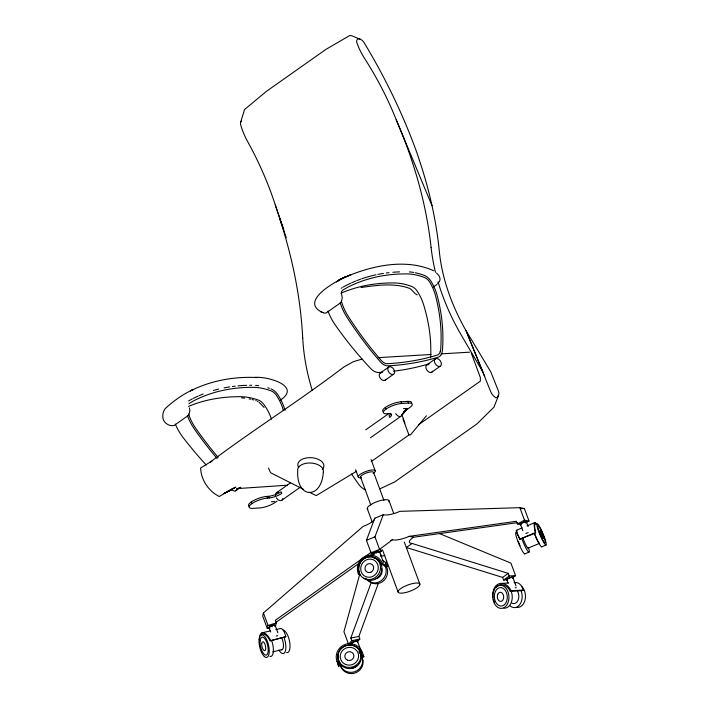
<?xml version="1.0" encoding="UTF-8"?>
<svg xmlns="http://www.w3.org/2000/svg" width="709" height="709" viewBox="0 0 709 709"><rect width="100%" height="100%" fill="white"/><g stroke="black" fill="none" stroke-linecap="round" stroke-linejoin="round"><path stroke-width="1.06" d="M341.242 302.318L342.261 297.877L341.561 293.96M188.824 415.031L189.932 410.564L189.347 407.817M525.449 522.914L529.003 521.035L524.376 508.539L519.865 507.671L399.867 511.349A14.109 4.006 -20.3 0 1 383.312 514.69L374.795 518.182A14.109 4.006 -20.3 0 1 363.026 526.486L263.429 612.975L262.676 616.006L267.302 628.511L269.367 627.873M275.571 625.958L276.315 622.919L275.34 620.295L371.374 552.125M283.813 230.071L275.314 205.061A251.837 166.473 58 0 0 247.406 141.126A52.953 35.007 58 0 1 240.856 125.44A5.211 3.439 58 0 1 240.661 122.187L244.534 109.567L266.265 91.461L325.972 49.364L349.767 35.521L351.761 35.742L361.785 39.988A8.366 5.424 51.7 0 1 364.134 42.717A443.444 287.402 51.7 0 1 416.954 152.931L419.001 159.091A382.957 248.203 51.7 0 1 432.011 205.681A385.625 249.922 51.7 0 1 439.314 251.287A164.754 106.775 51.7 0 0 465.937 330.5L490.593 391.412A9.908 6.913 66.7 0 0 495.875 397.731A6.257 4.36 66.7 0 0 497.514 397.031L498.87 394.027A5.592 3.908 66.7 0 0 498.365 390.898L490.867 372.012L465.955 330.5L484.752 376.444M359.809 574.024L343.936 631.692L348.553 644.197L351.788 640.67L359.835 639.048L358.869 636.425L378.234 583.658M354.199 641.627L351.788 640.67L350.813 638.047L371.321 582.178M385.448 564.001L386.582 560.899M375.424 552.763L372.934 554.801L371.055 552.852L366.429 540.355L374.795 518.182M378.615 552.471L381.451 551.31L379.572 549.36L374.946 536.855L383.312 514.69M498.578 395.436L493.916 407.214L476.856 423.991L394.656 481.96L379.918 488.82M240.661 122.178L241.406 121.044M523.189 522.48L524.483 520.167L519.865 507.671M437.683 283.529C441.937 280.17 439.81 275.695 436.46 273.045M261.346 634.998A12.035 5.078 69.3 0 1 270.173 640.803L285.833 636.717A13.436 4.733 84 0 0 280.073 628.626L275.801 629.619M285.833 636.717L270.173 640.803M426.393 415.802L410.476 434.892L408.925 434.98L371.224 461.559M407.232 408.854L401.932 415.146L406.798 408.428L403.492 408.623M357.256 641.867L359.835 639.048L349.493 643.772M407.4 408.659L402.136 414.251A4.635 3.04 54.8 0 1 399.601 416.493A4.635 3.04 54.8 0 1 395.719 413.604M520.991 524.625L517.384 523.924L516.409 521.301L409.12 536.35A14.109 4.006 -20.3 0 1 392.556 539.691L380.476 548.686L381.451 551.31L371.055 552.852L379.572 549.36L376.257 552.081L376.621 553.082M336.474 282.031L340.55 279.045L351.026 274.711C342.03 277.511 296.167 300.802 323.003 312.696M339.319 279.949L340.55 279.045L337.644 280.941L345.903 276.714L342.828 278.167C370.328 265.919 405.211 257.775 433.784 270.803M275.491 622.697L358.958 563.433M369.726 555.794L371.525 554.518A14.109 4.006 -20.3 0 1 373.067 554.181M340.825 302.672L326.043 313.015L324.297 313.139L320.353 311.561M188.417 415.385L174.104 425.48C169.584 426.712 163.469 422.972 162.937 418.071C162.45 414.827 163.15 411.38 165.091 408.703C173.457 401.019 183.055 394.044 193.486 389.436L190.411 390.881C210.874 380.591 234.13 376.382 256.933 377.543L254.886 377.463C266.079 375.956 302.628 385.705 280.055 400.363M433.367 287.012L436.948 284.486M380.396 372.934L388.984 366.89M384.872 380.378L393.451 374.325A4.351 2.854 54.8 0 0 392.352 367.679A4.351 2.854 54.8 0 0 387.85 369.814A4.351 2.854 54.8 0 0 393.451 374.325M235.654 490.841L240.803 487.207M427.04 364.754L435.627 358.71M431.586 372.322L440.174 366.269A4.431 2.898 54.8 0 0 439.048 359.507A4.431 2.898 54.8 0 0 434.475 361.687A4.431 2.898 54.8 0 0 440.174 366.269M276.794 492.525L290.203 483.068M365.764 429.796L389.011 413.409M277.113 501.077L275.358 502.318A11.814 3.359 -20.3 0 1 259.636 507.963L252.9 508.362A11.814 3.359 -20.3 0 1 251.775 503.718L251.163 502.052M403.421 412.026L409.554 407.71A11.814 3.359 -20.3 0 0 408.428 403.067L407.808 401.4L401.072 401.799A11.814 3.359 -20.3 0 0 387.531 406.097A11.814 3.359 -20.3 0 0 383.25 411.654M281.482 500.474L300.253 487.234M370.452 437.745L400.851 416.316M418.62 424.682L480.321 381.194L480.392 377.675L471.272 353.02M517.641 522.63L413.631 537.227A14.109 4.006 -20.3 0 0 412.097 543.466L406.372 547.499L502.592 577.401L503.567 580.024L507.741 579.776M502.592 577.401L508.318 573.368L509.558 577.826M512.288 577.924L515.558 575.619L510.932 563.114L439.553 533.629M496.043 587.655A12.035 8.792 76.9 0 1 510.276 591.368L511.136 590.757L523.26 590.039A13.436 8.871 -84.9 0 0 514.725 582.559M523.26 590.039L522.391 590.65L510.276 591.368M212.115 460.965L210.068 462.259C253.804 429.406 300.155 400.301 343.67 367.12L353.392 361.67L362.166 359.073M356.574 471.228L316.241 495.609L309.399 492.268M211.247 461.47L200.603 467.975C201.001 479.887 208.632 491.248 219.267 496.504L233.686 488.244L223.947 493.517M223.893 493.544L235.858 487.145L224.921 492.95L231.107 490.256M360.101 574.999L358.355 573.971L359.605 573.413A12.035 11.583 -75.8 0 1 365.897 557.611A12.035 11.583 -75.8 0 1 381.052 563.823L386.308 566.908L387.557 566.349A13.436 11.991 -50.2 0 0 382.222 560.083M381.052 563.823L382.302 563.265L387.557 566.349M516.374 530.314L522.205 527.877M527.062 525.848L534.843 522.595M516.976 530.669A13.436 1.365 60.4 0 0 519.821 539.141L535.357 532.654A13.436 2.313 74.1 0 1 536.465 524.084M519.821 539.141L535.685 532.955A12.035 2.074 74.1 0 1 535.853 524.226M528.09 548.137L539.549 543.342M524.784 553.906L529.011 552.143M541.72 546.834L545.957 545.061A11.583 1.604 67.3 0 0 540.719 528.746A11.583 1.604 67.3 0 0 537.927 529.277A11.583 1.604 67.3 0 0 545.957 545.061M366.429 540.355L374.946 536.855M390.668 540.471L392.556 539.691M339.336 662.818A12.035 11.034 -19.6 0 0 339.939 665.636L338.627 666.123L337.032 661.559L338.344 661.072A12.035 11.876 -18.5 0 1 345.531 645.775A12.035 11.876 -18.5 0 1 360.934 652.759L362.255 652.271L363.841 656.835L362.529 657.323A12.035 11.034 -19.6 0 0 361.147 654.779M261.94 632.845L270.475 630.859M272.788 651.828L281.996 649.683M384.836 555.501L380.813 556.308A14.109 4.006 -20.3 0 0 380.494 554.341M350.813 638.047L358.869 636.425M349.564 643.994L351.575 643.586M237.763 488.457L240.076 488.058L236.735 488.625L287.499 485.204M274.658 501.582L271.361 501.777M361.058 287.508C376.364 285.346 392.485 282.962 407.578 287.668C412.018 288.368 413.542 293.349 417.193 294.917M378.048 357.655L430.992 354.491M440.918 353.897L469.588 352.187M390.863 413.764A10.174 2.889 -20.3 0 1 389.064 415.704L389.684 417.371A10.174 2.889 -20.3 0 0 388.78 413.657L387.096 413.755A11.814 3.359 -20.3 0 1 385.971 409.111A11.814 3.359 -20.3 0 1 401.693 403.465L408.428 403.067M249.054 506.261A11.814 3.359 -20.3 0 1 253.335 500.705A11.814 3.359 -20.3 0 1 266.876 496.406L268.56 496.309A10.174 2.889 -20.3 0 0 281.136 491.789L281.757 493.455A10.174 2.889 -20.3 0 1 269.181 497.975L267.497 498.072A11.814 3.359 -20.3 0 0 251.775 503.718M502.114 583.365L508.654 582.975M514.105 582.647L516.276 582.523M521.071 508.637L524.376 508.539M241.583 397.846L244.57 398.139M409.12 536.35L413.631 537.227M249.089 398.875L250.605 399.194M252.12 399.557L253.636 399.956M412.097 543.466L508.318 573.368M255.763 400.585L256.357 400.824M264.085 407.453L260.194 403.412M303.567 489.361L270.661 472.779L268.463 468.082M257.535 401.409L258.103 401.746M259.193 402.526L259.707 402.96M351.54 474.082L358.657 484.309A9.908 5.894 44.3 0 0 365.241 489.724M482.634 371.534L461.196 335.002A182.027 117.978 51.7 0 1 438.029 281.73M360.252 39.03A4.644 3.013 51.7 0 0 357.478 39.208L356.787 40.316A5.211 3.377 51.7 0 0 357.141 43.453A52.953 34.324 51.7 0 0 364.612 58.492A251.837 163.221 51.7 0 1 396.242 119.812L401.356 132.096A383.87 248.788 51.7 0 1 431.099 247.592M396.234 119.812L432.011 205.69M526.619 522.462L528.152 526.601M520.503 524.5L522.799 530.695M512.979 577.729L516.037 585.997M506.882 579.918L508.025 583.02M401.072 401.799L401.693 403.465M402.464 416.28L404.954 423.007M403.049 419.108L408.925 434.98M385.35 407.445L385.971 409.111M389.055 500.829L393.619 513.174M404.281 541.986L419.888 584.172A11.583 3.288 -20.3 0 1 404.219 592.83A11.583 3.288 -20.3 0 1 402.863 587.256A11.583 3.288 -20.3 0 1 419.888 584.172M371.046 459.494L375.247 470.856M373.625 472.478L383.932 500.332M360.553 477.175L370.86 505.03M355.581 469.73L358.249 476.962M367.262 508.663L372.207 522.037M382.488 549.812L398.095 591.997M379.678 551.983L383.498 562.317M372.287 553.055L372.934 554.801M357.611 641.503L361.43 651.837A3.244 0.922 -20.3 0 0 361.253 651.651M268.56 496.309L269.181 497.975M266.876 496.406L267.497 498.072M275.172 625.506L277.848 632.738M272.176 626.721L271.813 625.719L268.046 625.48L263.429 612.975M269.19 627.926L270.714 632.065M360.934 652.759L362.529 657.323M338.344 661.072L339.939 665.636M275.314 205.061L286.232 237.71M407.808 401.4A11.814 3.359 -20.3 0 1 411.459 403.536M282.767 498.409A4.635 3.04 54.8 0 1 280.232 500.651A4.635 3.04 54.8 0 1 276.342 497.762M275.544 495.609A4.635 3.04 54.8 0 1 278.504 492.418M507.396 580.219A3.244 0.922 -20.3 0 1 509.709 577.924A3.244 0.922 -20.3 0 1 512.678 578.322M515.089 587.832A3.244 0.922 -20.3 0 1 516.285 587.752M494.545 602.464A13.436 9.811 76.9 0 1 493.367 599.176M493.021 597.457A13.436 9.811 76.9 0 1 498.932 583.782A13.436 9.811 76.9 0 1 511.136 590.757M511.286 591.59A11.583 8.109 86.6 0 1 503.895 608.171M521.611 586.263A11.583 8.109 86.6 0 1 525.13 599.646A11.583 8.109 86.6 0 1 517.1 607.383M521.195 590.996A11.583 8.109 86.6 0 1 519.617 604.795A11.583 8.109 86.6 0 1 509.771 605.619M517.402 591.146A7.533 5.273 86.6 0 1 518.049 600.293A7.533 5.273 86.6 0 1 512.04 603.173M520.893 524.855A3.244 0.922 -20.3 0 1 523.198 522.63A3.244 0.922 -20.3 0 1 526.503 522.755M525.883 533.469A3.244 0.922 -20.3 0 1 528.214 532.601M520.149 539.443A12.035 1.223 60.4 0 1 517.845 534.701M517.189 533.008A12.035 1.223 60.4 0 1 517.056 531.528M525.05 553.463A11.583 1.604 67.3 0 1 518.749 543.511A11.583 1.604 67.3 0 1 516.506 532.787M528.861 548.784A11.583 1.604 67.3 0 1 527.62 550.858A11.583 1.604 67.3 0 1 521.895 538.964M520.034 545.655A9.244 1.276 67.3 0 1 518.208 541.233M541.986 546.391A11.583 1.604 67.3 0 1 534.604 533.655M528.258 547.844A7.533 1.046 67.3 0 1 526.131 545.567A7.533 1.046 67.3 0 1 522.87 537.874M539.186 543.156A7.533 1.046 67.3 0 1 534.923 534.781M374.086 554.482A3.244 0.922 -20.3 0 1 376.408 552.178A3.244 0.922 -20.3 0 1 379.377 552.586M381.451 564.001A3.244 0.922 -20.3 0 1 380.662 564.32M358.355 573.971A13.436 12.93 -75.8 0 1 365.374 556.326A13.436 12.93 -75.8 0 1 382.302 563.265M373.67 557.85A11.583 10.821 -59.6 0 1 380.724 573.599A11.583 10.821 -59.6 0 1 363.894 578.234M386.121 566.03A11.583 10.821 -59.6 0 1 382.621 581.557A11.583 10.821 -59.6 0 1 367.652 579.537M384.695 565.188A11.583 10.821 -59.6 0 1 381.194 580.715A11.583 10.821 -59.6 0 1 366.225 578.704M381.699 568.423A7.533 7.028 -59.6 0 1 375.673 578.739M269.907 628.139A3.244 0.922 -20.3 0 1 269.943 626.8A3.244 0.922 -20.3 0 1 274.064 625.311A3.244 0.922 -20.3 0 1 274.746 626.384M276.156 636.026A3.244 0.922 -20.3 0 1 277.662 635.672M259.565 637.932A13.436 5.672 69.3 0 1 270.581 640.262M271.653 640.697A11.583 4.511 76.9 0 1 269.934 656.401M283.263 630.035A11.583 4.511 76.9 0 1 289.759 642.638A11.583 4.511 76.9 0 1 286.56 652.528M284.123 637.799A11.583 4.511 76.9 0 1 285.133 651.739A11.583 4.511 76.9 0 1 278.903 649.993M281.615 637.843A7.533 2.933 76.9 0 1 283.467 646.005A7.533 2.933 76.9 0 1 281.216 649.701M352.081 644.029A3.244 0.922 -20.3 0 1 354.261 641.751A3.244 0.922 -20.3 0 1 357.354 642.088M360.757 652.776A3.244 0.922 -20.3 0 1 359.472 653.512M358.887 651.828A3.244 0.922 -20.3 0 1 360.323 651.553M337.032 661.559A13.436 13.258 -18.5 0 1 345.053 644.472A13.436 13.258 -18.5 0 1 362.255 652.271M338.627 666.123A13.436 12.319 -19.6 0 1 337.945 662.977M362.911 654.894A13.436 12.319 -19.6 0 1 363.841 656.835M359.348 650.915A11.583 11.105 -19.2 0 1 354.163 667.71A11.583 11.105 -19.2 0 1 338.468 659.609M338.344 658.652A11.583 11.105 -19.2 0 1 338.503 655.736M361.076 655.887A11.583 11.105 -19.2 0 1 355.431 672.868A11.583 11.105 -19.2 0 1 340.081 663.624M360.642 654.646A11.583 11.105 -19.2 0 1 354.996 671.627A11.583 11.105 -19.2 0 1 339.646 662.383M356.778 665.591A7.533 7.223 -19.2 0 1 351.673 668.241M298.719 467.639A13.063 7.639 3.5 0 1 311.65 457.713A13.063 7.639 3.5 0 1 322.329 469.42M360.899 477.591A6.948 1.976 -20.3 0 1 366.624 472.894A6.948 1.976 -20.3 0 1 373.528 473.054M367.838 509.363A11.583 3.288 -20.3 0 1 377.374 501.529A11.583 3.288 -20.3 0 1 388.887 501.795M361.173 477.839A9.04 2.57 -20.3 0 1 360.314 474.286A9.04 2.57 -20.3 0 1 372.331 469.97A9.04 2.57 -20.3 0 1 373.191 473.523M279.497 218.026A383.87 253.76 58 0 1 302.708 338.113M312.173 390.145A182.027 120.326 58 0 1 302.734 338.122M435.486 272.309A182.027 117.978 51.7 0 1 431.125 247.601M385.864 379.262A4.351 2.854 54.8 0 1 380.352 378.367A4.351 2.854 54.8 0 1 381.15 372.748M432.605 371.188A4.431 2.898 54.8 0 1 426.676 369.797A4.431 2.898 54.8 0 1 428.67 364.639M430.531 357.77A23.663 15.501 54.8 0 0 430.806 353.472L430.806 348.925A143.643 94.102 54.8 0 0 423.415 304.081A35.264 23.105 54.8 0 0 417.069 290.974A8.995 5.894 54.8 0 0 412.159 286.64L411.645 286.436A71.361 46.75 54.8 0 0 393.92 282.944A257.615 168.769 54.8 0 0 340.896 293.251M393.406 371.215A418.221 273.993 54.8 0 0 428.449 364.001A11.548 7.56 54.8 0 0 429.326 363.655M382.63 372.225A418.221 273.993 54.8 0 1 378.26 372.491A10.635 6.966 54.8 0 1 370.878 368.715A254.735 166.881 54.8 0 1 335.224 324.926A40.493 26.525 54.8 0 1 328.01 311.091M342.908 287.18A259.928 174.343 59.2 0 1 350.671 283.237M351.664 282.785A259.928 174.343 59.2 0 1 355.679 281.065M356.689 280.658A259.928 174.343 59.2 0 1 360.792 279.116M361.829 278.752A259.928 174.343 59.2 0 1 376.062 274.782M377.888 274.401A259.928 174.343 59.2 0 1 383.427 273.408M386.237 273A259.928 174.343 59.2 0 1 389.055 272.646M392.857 272.274A259.928 174.343 59.2 0 1 399.584 271.866M341.286 288.333A15.438 10.351 59.2 0 1 341.96 287.712M409.35 271.901A73.727 49.453 59.2 0 1 413.826 272.469M415.341 272.761A73.727 49.453 59.2 0 1 424.531 275.517A11.3 7.577 59.2 0 1 431.063 281.367A37.612 25.223 59.2 0 1 437.231 295.742A145.965 97.904 59.2 0 1 442.638 346.577A26.02 17.45 59.2 0 1 441.902 352.985A11.548 7.746 59.2 0 1 438.073 357.23A418.221 280.516 59.2 0 1 387.69 365.844A10.635 7.134 59.2 0 1 380.485 361.944A254.735 170.851 59.2 0 1 346.754 316.905A40.493 27.155 59.2 0 1 340.143 302.69M341.366 292.179A13.117 8.8 59.2 0 1 342.704 290.149L347.88 287.163A257.615 172.792 59.2 0 1 407.01 273.913A71.361 47.866 59.2 0 1 424.54 277.538L425.037 277.751A8.995 6.035 59.2 0 1 429.76 282.209A35.264 23.654 59.2 0 1 435.53 295.68A143.643 96.344 59.2 0 1 441.042 341.747L440.856 346.417A23.663 15.873 59.2 0 1 440.192 351.726M341.392 301.236A38.153 25.595 59.2 0 0 348.048 316.028A252.307 169.229 59.2 0 0 381.442 360.624L381.885 361.103A8.304 5.575 59.2 0 0 387.079 363.699A415.545 278.717 59.2 0 0 437.099 355.138L437.48 355.005A9.244 6.204 59.2 0 0 440.192 351.726M236.655 489.724A4.351 2.854 54.8 0 1 232.286 490.052M188.576 414.083A38.153 24.992 54.8 0 0 195.852 428.475A252.307 165.294 54.8 0 0 218.15 457.34M283.423 410.573A143.643 94.102 54.8 0 0 282.785 408.49A35.264 23.105 54.8 0 0 276.448 395.383A8.995 5.894 54.8 0 0 271.529 391.049L271.015 390.845A71.361 46.75 54.8 0 0 253.29 387.353A257.615 168.769 54.8 0 0 194.514 400.372L189.445 403.288A13.117 8.597 54.8 0 0 188.957 403.873M188.603 400.922A259.928 170.284 54.8 0 1 192.352 398.883M193.3 398.405A259.928 170.284 54.8 0 1 198.13 396.101M199.114 395.666A259.928 170.284 54.8 0 1 203.093 394.009M213.374 390.499A259.928 170.284 54.8 0 1 218.682 389.073M224.097 387.876A259.928 170.284 54.8 0 1 229.619 386.901M232.41 386.502A259.928 170.284 54.8 0 1 235.237 386.157M238.073 385.864A259.928 170.284 54.8 0 1 246.732 385.333M249.657 385.271A259.928 170.284 54.8 0 1 251.624 385.262M285.009 410.236A145.965 95.626 54.8 0 0 284.486 408.535A37.612 24.638 54.8 0 0 277.715 394.55A11.3 7.4 54.8 0 0 270.935 388.878M255.55 385.386A73.727 48.301 54.8 0 1 258.555 385.696M267.798 387.796A73.727 48.301 54.8 0 1 269.367 388.31M217.105 458.466A254.735 166.881 54.8 0 1 194.594 429.326A40.493 26.525 54.8 0 1 187.38 415.501M206.239 465.033A254.735 162.29 50.6 0 1 183.126 437.533A40.493 25.799 50.6 0 1 175.345 424.142M188.514 406.399A257.615 164.125 50.6 0 1 240.316 396.694A71.361 45.465 50.6 0 1 258.244 400.044L258.767 400.248A8.995 5.734 50.6 0 1 263.863 404.431A35.264 22.466 50.6 0 1 270.749 417.122A143.643 91.514 50.6 0 1 271.476 419.143M323.322 472.15C321.611 499.827 296.309 499.065 297.718 470.944A12.93 7.56 3.5 0 1 310.693 463.004A12.93 7.56 3.5 0 1 323.322 472.15M268.046 625.48L267.302 628.511L276.315 622.919L268.046 625.48M509.284 575.992L503.567 580.024L515.558 575.619L509.284 575.992M524.483 520.167L517.384 523.924L529.003 521.035L524.483 520.167M493.916 590.331A11.583 8.109 86.6 0 0 500.589 608.375A11.583 8.109 86.6 0 0 507.981 591.785A11.583 8.109 86.6 0 0 493.916 590.331M495.307 591.643A9.244 6.478 86.6 0 0 500.634 606.044A9.244 6.478 86.6 0 0 506.536 592.804A9.244 6.478 86.6 0 0 495.307 591.643M497.771 594.284A4.573 3.199 86.6 0 0 500.403 601.409A4.573 3.199 86.6 0 0 503.319 594.86A4.573 3.199 86.6 0 0 497.771 594.284M538.654 530.297A9.244 1.276 67.3 0 0 545.061 542.908A9.244 1.276 67.3 0 0 540.878 529.88A9.244 1.276 67.3 0 0 538.654 530.297M540.533 532.175A4.573 0.629 67.3 0 0 543.697 538.406A4.573 0.629 67.3 0 0 541.632 531.963A4.573 0.629 67.3 0 0 540.533 532.175M373.333 578.615A11.583 10.821 -59.6 0 0 376.488 558.993A11.583 10.821 -59.6 0 0 358.612 566.978A11.583 10.821 -59.6 0 0 373.333 578.615M372.553 576.514A9.244 8.632 -59.6 0 0 375.079 560.846A9.244 8.632 -59.6 0 0 360.801 567.227A9.244 8.632 -59.6 0 0 372.553 576.514M370.86 572.225A4.573 4.272 -59.6 0 0 372.101 564.479A4.573 4.272 -59.6 0 0 365.046 567.634A4.573 4.272 -59.6 0 0 370.86 572.225M259.104 639.323A11.583 4.511 76.9 0 0 265.778 657.367A11.583 4.511 76.9 0 0 267.497 641.672A11.583 4.511 76.9 0 0 259.104 639.323M260.114 640.697A9.244 3.598 76.9 0 0 265.45 655.098A9.244 3.598 76.9 0 0 266.814 642.567A9.244 3.598 76.9 0 0 260.114 640.697M261.727 643.533A4.573 1.781 76.9 0 0 264.368 650.658A4.573 1.781 76.9 0 0 265.042 644.463A4.573 1.781 76.9 0 0 261.727 643.533M344.441 666.433A11.583 11.105 -19.2 0 0 360.908 655.072A11.583 11.105 -19.2 0 0 342.872 647.211A11.583 11.105 -19.2 0 0 344.441 666.433M345.443 664.377A9.244 8.863 -19.2 0 0 358.586 655.302A9.244 8.863 -19.2 0 0 344.193 649.036A9.244 8.863 -19.2 0 0 345.443 664.377M347.401 660.141A4.573 4.387 -19.2 0 0 353.906 655.648A4.573 4.387 -19.2 0 0 346.781 652.546A4.573 4.387 -19.2 0 0 347.401 660.141"/></g></svg>
